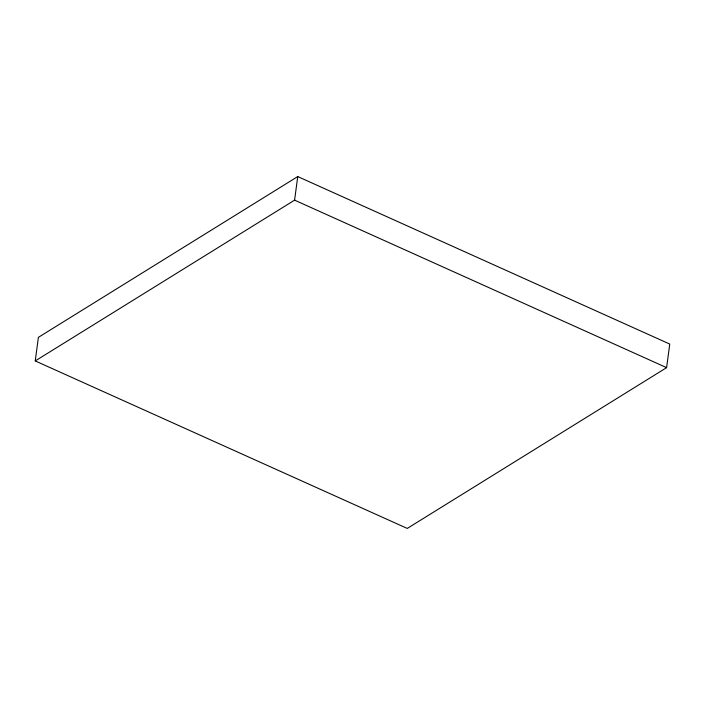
<?xml version="1.0" encoding="UTF-8"?>
<svg xmlns="http://www.w3.org/2000/svg" width="705" height="705" viewBox="0 0 705 705"><rect width="100%" height="100%" fill="white"/><g stroke="black" fill="none" stroke-linecap="round" stroke-linejoin="round"><path stroke-width="1.06" d="M35.25 360.934L38.396 337.351L297.739 176.567L669.75 344.066L666.604 367.649L407.261 528.433L35.25 360.934L294.593 200.149L297.739 176.567M294.593 200.149L666.604 367.649"/></g></svg>
